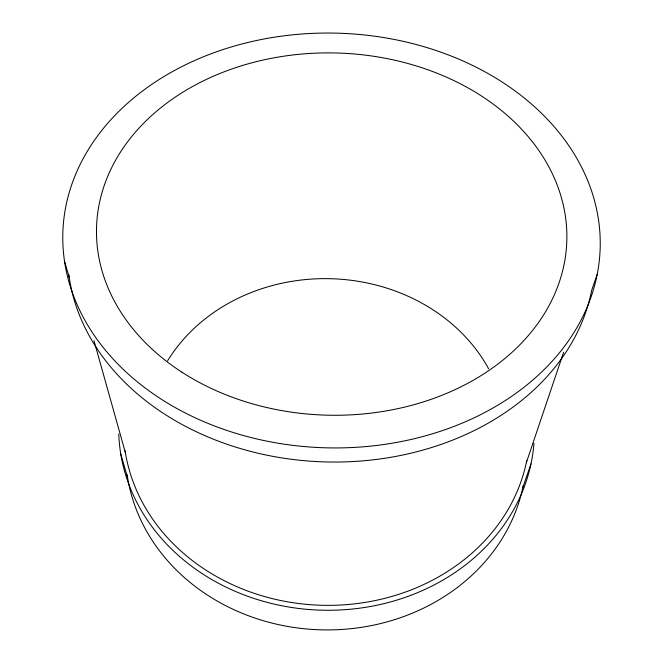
<?xml version="1.0" encoding="UTF-8"?>
<svg xmlns="http://www.w3.org/2000/svg" width="663" height="663" viewBox="0 0 663 663"><rect width="100%" height="100%" fill="white"/><g stroke="black" fill="none" stroke-linecap="round" stroke-linejoin="round"><path stroke-width="0.99" d="M526.331 462.691L563.6 352.326M522.858 487.404L530.98 463.885M597.214 274.325A268.764 207.395 1.5 0 1 163.844 400.817A268.764 207.395 1.5 0 1 233.467 46.319A268.764 207.395 1.5 0 1 597.214 274.325L591.645 290.386A263.667 205.588 1.5 0 1 324.199 461.887A263.667 205.588 1.5 0 1 68.795 274.358M120.716 453.782L127.603 477.675M64.502 261.114L69.225 277.441M93.989 340.707L125.431 452.812M526.754 460.652A203.226 176.3 1.5 0 1 322.317 605.286A203.226 176.3 1.5 0 1 125.1 450.757M167.565 360.887A179.864 156.775 1.5 0 1 330.207 278.7A179.864 156.775 1.5 0 1 488.664 368.827M533.964 443.24A207.9 180.394 1.5 0 1 322.798 610.217A207.9 180.394 1.5 0 1 118.768 434.041M523.281 485.374A200.408 176.308 1.5 0 1 321.083 629.833A200.408 176.308 1.5 0 1 127.13 474.592M181.96 372.216A235.232 181.148 1.5 0 0 563.625 266.567A235.232 181.148 1.5 0 0 249.445 63.466A235.232 181.148 1.5 0 0 181.96 372.216"/></g></svg>
